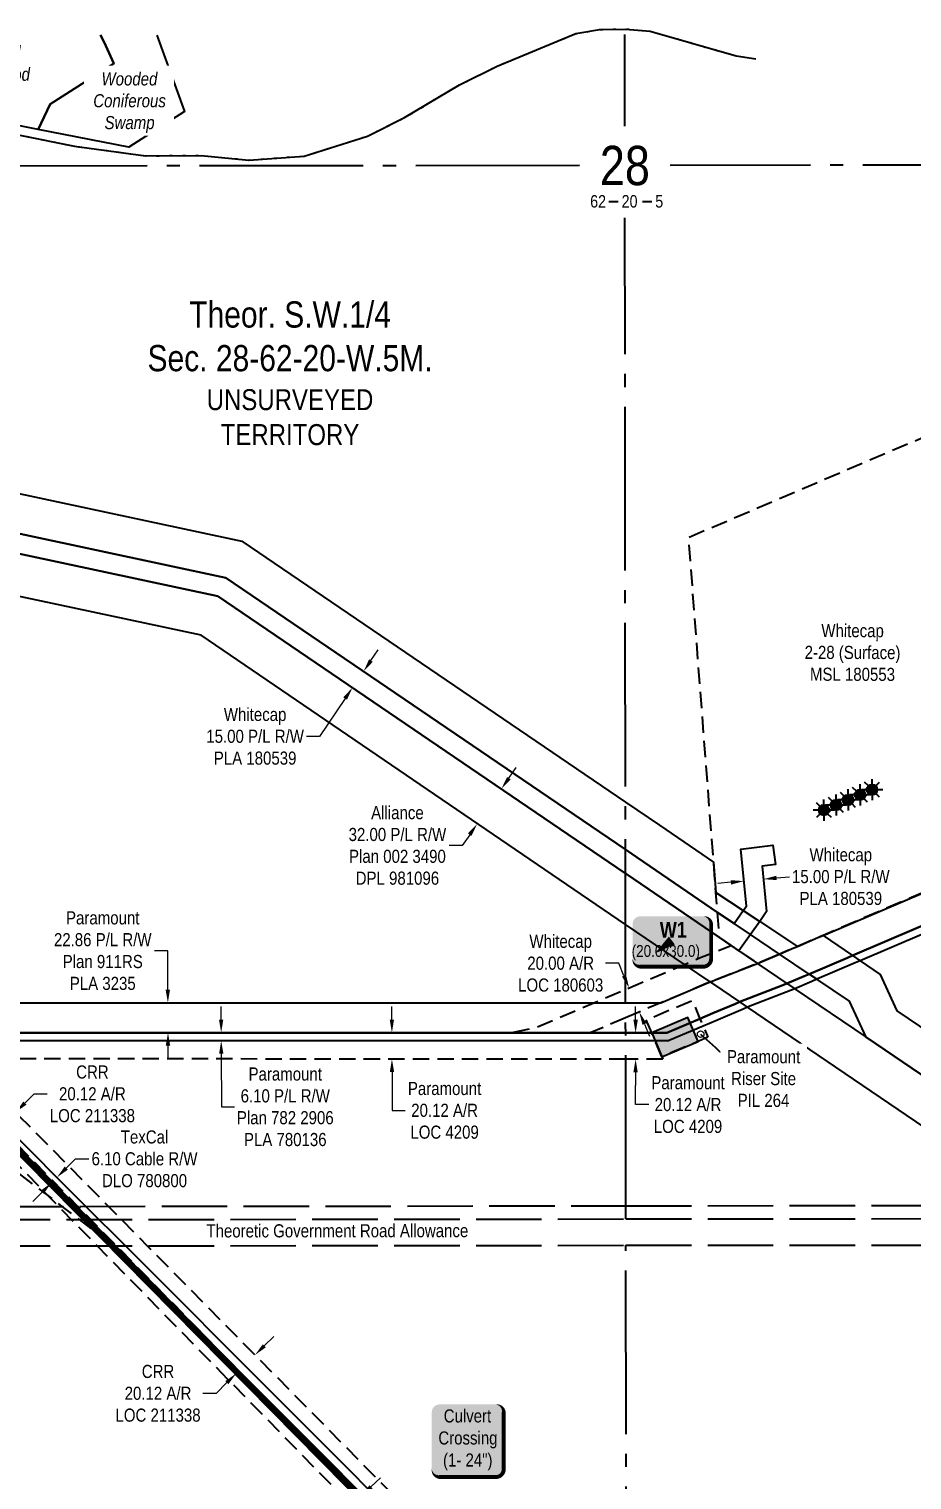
# Model space of a CAD drawing. Extents: x 500622 to 512229, y 6022177 to 6028063.
# Drawn here: x 503515 to 504189, y 6026169 to 6027277 of the extents above; entities that cross this region are included whole.
import ezdxf
from ezdxf.enums import TextEntityAlignment as Align

# ---------------------------------------------------------------- set-up
doc = ezdxf.new("R2010")
doc.units = 0
doc.header["$LTSCALE"] = 5
doc.header["$PDMODE"] = 3
doc.header["$PDSIZE"] = 30
for name, pattern in [('foc-ACCESSROAD', [3.75, 2.5, -1.25]), ('foc-FLOWLINE', [3.75, 2.5, -1.25]), ('foc-QUARTERLINE', [33, 25, -3, 2, -3]), ('foc-UNSURVEYED', [12.5, 10, -2.5]), ('foc-WHEELTRACKS', [2, 0.4, -1.6])]:
    doc.linetypes.add(name, pattern=pattern)
doc.layers.get('Defpoints').update_dxf_attribs({"color": 9})
for name, color, linetype in [('10', 1, 'Continuous'), ('9', 3, 'Continuous'), ('C-AR', 13, 'foc-ACCESSROAD'), ('C-RW', 13, 'Continuous'), ('C-SYMBOL', 7, 'Continuous'), ('C-WS', 13, 'foc-ACCESSROAD'), ('C-WS-S', 13, 'Continuous'), ('F-AR', 190, 'foc-ACCESSROAD'), ('F-EZE', 190, 'foc-FLOWLINE'), ('F-RW', 190, 'Continuous'), ('F-WS', 190, 'foc-ACCESSROAD'), ('L-QSEC', 8, 'foc-QUARTERLINE'), ('L-ROAD-T', 7, 'Continuous'), ('L-SECLBL', 7, 'Continuous'), ('L-UNS-T', 3, 'Continuous'), ('L-USEC', 7, 'foc-UNSURVEYED'), ('P-TEMP-BLOCKS', 250, 'Continuous'), ('P-WORKAREA', 113, 'Continuous'), ('P-WORKAREA-H', 111, 'Continuous'), ('T-WATER-P3', 160, 'foc-WHEELTRACKS'), ('WETLAND', 143, 'Continuous'), ('WETLAND-T', 146, 'Continuous')]:
    doc.layers.add(name, color=color, linetype=linetype)
for name, color, linetype, lineweight in [('C-AR-T', 13, 'Continuous', 9), ('C-RW-T', 13, 'Continuous', 9), ('C-WS-T', 13, 'Continuous', 9), ('F-AR-T', 190, 'Continuous', 9), ('F-EZE-T', 190, 'Continuous', 9), ('F-RW-T', 190, 'Continuous', 9), ('F-WS-T', 190, 'Continuous', 9)]:
    doc.layers.add(name, color=color, linetype=linetype, lineweight=lineweight)
doc.layers.add('P-PROPOSED-WL2', color=7, linetype='Continuous', true_color=0x05c1ff)
doc.styles.add('175L', font='ARIALN.TTF', dxfattribs={"height": 20})
doc.styles.add('80', font='ARIALN.TTF', dxfattribs={"height": 10})
doc.styles.add('80CG', font='ARIALN.TTF', dxfattribs={"height": 10})
doc.styles.add('80L', font='ARIALN.TTF', dxfattribs={"height": 10})
doc.styles.add('BOLD', font='ARIALNB.TTF')
doc.styles.add('foc-LtypeFont', font='ARIALN.TTF', dxfattribs={"height": 7.35})
doc.styles.add('SIMPLEX', font='ARIALN.TTF')
doc.linetypes.add('foc-TOPO-flowdirection-NOLINE', pattern='A,0,[">",foc-LtypeFont,S=0.3,R=0,X=0,Y=-0.945],-20,[">",foc-LtypeFont,S=0.3,R=0,X=0,Y=-0.945],0', length=20)
doc.dimstyles.new('Compass 5 000', dxfattribs={"dimscale": 5, "dimtxt": 9, "dimasz": 2, "dimexe": 0.2, "dimexo": 0.0625, "dimgap": 0.5, "dimtad": 0, "dimtih": 1, "dimtoh": 1, "dimzin": 0, "dimdsep": 46, "dimtxsty": '80CG', "dimcen": 0.1, "dimse1": 1, "dimse2": 1, "dimclrd": 256, "dimclrt": 256, "dimaunit": 1, "dimadec": 4, "dimazin": 0, "dimtfac": 0.06, "dimtofl": 0, "dimtmove": 0, "dimatfit": 1, "dimfxl": 0.2, "dimtolj": 1, "dimtzin": 0, "dimlwd": -1, "dimarcsym": 0})

# ---------------------------------------------------------------- blocks, each defined once
blk = doc.blocks.new('L-SECLBL')
at = {"layer": '9', "color": 7}
for p, q in [((-5.1, -27.8), (-12.3, -27.8)), ((20.7, -27.8), (13.5, -27.8))]:
    blk.add_line(p, q, dxfattribs=at)
at = {"layer": '10', "color": 2, "style": 'SIMPLEX'}
blk.add_attdef('SEC', text='', height=30, dxfattribs=at).set_placement((0, 0), align=Align.MIDDLE)
at = {"layer": '10', "color": 5, "style": '80L'}
blk.add_attdef('TWP', text='', height=9.5, dxfattribs=at).set_placement((-14.4, -27.4), align=Align.MIDDLE_RIGHT)
blk.add_attdef('RGE', text='', height=9.5, dxfattribs=at).set_placement((3.6, -27.4), align=Align.MIDDLE_CENTER)
blk.add_attdef('MER', text='', height=9.5, dxfattribs=at).set_placement((23.2, -27.4), align=Align.MIDDLE_LEFT)
blk = doc.blocks.new('*D893')
at = {"layer": 'C-AR-T', "transparency": 16777216}
for p, q in [((503965.1, 6026563.8), (503955.1, 6026563.8)), ((503969.1, 6026554.2), (503965.1, 6026563.8)), ((503984.8, 6026517.4), (503988.7, 6026508.2))]:
    blk.add_line(p, q, dxfattribs=at)
for points in [[(503970.7, 6026554.9), (503967.6, 6026553.6), (503973, 6026545)], [(503986.3, 6026518.1), (503983.2, 6026516.8), (503980.8, 6026526.6)]]:
    blk.add_solid(points, dxfattribs=at)
at = {"layer": 'Defpoints', "color": 0, "transparency": 16777216}
for p in [(503993.5, 6026553.7), (503973, 6026545), (504001.4, 6026535.3)]:
    blk.add_point(p, dxfattribs=at)
at = {"layer": 'C-AR-T', "transparency": 16777216, "insert": (503920.8, 6026563.8), "char_height": 10, "attachment_point": 5, "style": '80CG'}
blk.add_mtext('\\A1;Whitecap\\P20.00 A/R\\PLOC 180603', dxfattribs=at)
blk = doc.blocks.new('*D896')
at = {"layer": 'Defpoints', "color": 0, "transparency": 16777216}
for p in [(503487.4, 6026467.7), (503473.1, 6026453.5), (503504.8, 6026450.1)]:
    blk.add_point(p, dxfattribs=at)
at = {"layer": 'F-AR-T', "transparency": 16777216}
for p, q in [((503511.9, 6026457.1), (503519, 6026464.1)), ((503519, 6026464.1), (503529, 6026464.1)), ((503483.4, 6026428.9), (503476.2, 6026421.9))]:
    blk.add_line(p, q, dxfattribs=at)
for points in [[(503510.8, 6026458.3), (503513.1, 6026455.9), (503504.8, 6026450.1)], [(503482.2, 6026430.1), (503484.5, 6026427.7), (503490.5, 6026435.9)]]:
    blk.add_solid(points, dxfattribs=at)
at = {"layer": 'F-AR-T', "transparency": 16777216, "insert": (503563.4, 6026464.1), "char_height": 10, "attachment_point": 5, "style": '80CG'}
blk.add_mtext('\\A1;CRR\\P20.12 A/R\\PLOC 211338', dxfattribs=at)
blk = doc.blocks.new('*D900')
at = {"layer": 'Defpoints', "color": 0, "transparency": 16777216}
for p in [(503870.9, 6026511), (503792, 6026490.7), (503871, 6026490.9)]:
    blk.add_point(p, dxfattribs=at)
at = {"layer": 'F-AR-T', "transparency": 16777216}
for p, q in [((503791.9, 6026520.8), (503791.9, 6026530.8)), ((503792.1, 6026480.7), (503792.1, 6026451.5)), ((503792.1, 6026451.5), (503802.1, 6026451.5))]:
    blk.add_line(p, q, dxfattribs=at)
for points in [[(503793.6, 6026520.8), (503790.3, 6026520.8), (503792, 6026510.8)], [(503793.7, 6026480.7), (503790.4, 6026480.7), (503792, 6026490.7)]]:
    blk.add_solid(points, dxfattribs=at)
at = {"layer": 'F-AR-T', "transparency": 16777216, "insert": (503832.2, 6026451.5), "char_height": 10, "attachment_point": 5, "style": '80CG'}
blk.add_mtext('\\A1;Paramount\\P20.12 A/R\\PLOC 4209', dxfattribs=at)
blk = doc.blocks.new('*D927')
at = {"layer": 'Defpoints', "color": 0, "transparency": 16777216}
for p in [(503520.2, 6026533.3), (503621, 6026533.6), (503520.3, 6026510.5)]:
    blk.add_point(p, dxfattribs=at)
at = {"layer": 'F-RW-T', "transparency": 16777216}
for p, q in [((503620.9, 6026573.4), (503610.9, 6026573.4)), ((503621, 6026543.6), (503620.9, 6026573.4)), ((503621.1, 6026500.8), (503621.1, 6026490.8))]:
    blk.add_line(p, q, dxfattribs=at)
for points in [[(503622.6, 6026543.6), (503619.3, 6026543.6), (503621, 6026533.6)], [(503622.8, 6026500.8), (503619.4, 6026500.8), (503621.1, 6026510.8)]]:
    blk.add_solid(points, dxfattribs=at)
at = {"layer": 'F-RW-T', "transparency": 16777216, "insert": (503571.3, 6026573.4), "char_height": 10, "attachment_point": 5, "style": '80CG'}
blk.add_mtext('\\A1;Paramount\\P22.86 P/L R/W\\PPlan 911RS\\PPLA 3235', dxfattribs=at)
blk = doc.blocks.new('*D928')
at = {"layer": 'Defpoints', "color": 0, "transparency": 16777216}
for p in [(503732, 6026511), (503661.7, 6026504.7), (503732.1, 6026504.9)]:
    blk.add_point(p, dxfattribs=at)
at = {"layer": 'F-RW-T', "transparency": 16777216}
for p, q in [((503661.7, 6026520.8), (503661.6, 6026530.8)), ((503661.8, 6026494.7), (503661.9, 6026454.2)), ((503661.9, 6026454.2), (503671.9, 6026454.2))]:
    blk.add_line(p, q, dxfattribs=at)
for points in [[(503663.3, 6026520.8), (503660, 6026520.8), (503661.7, 6026510.8)], [(503663.4, 6026494.7), (503660.1, 6026494.7), (503661.7, 6026504.7)]]:
    blk.add_solid(points, dxfattribs=at)
at = {"layer": 'F-RW-T', "transparency": 16777216, "insert": (503710.6, 6026454.2), "char_height": 10, "attachment_point": 5, "style": '80CG'}
blk.add_mtext('\\A1;Paramount\\P6.10 P/L R/W\\PPlan 782 2906\\PPLA 780136', dxfattribs=at)
blk = doc.blocks.new('*D929')
at = {"layer": 'Defpoints', "color": 0, "transparency": 16777216}
for p in [(503839.5, 6026721.8), (503821, 6026695.1), (503857.1, 6026670.2)]:
    blk.add_point(p, dxfattribs=at)
at = {"layer": 'F-RW-T', "transparency": 16777216}
for p, q in [((503881.2, 6026705), (503886.9, 6026713.2)), ((503851.4, 6026661.9), (503845.7, 6026653.7)), ((503845.7, 6026653.7), (503835.7, 6026653.7))]:
    blk.add_line(p, q, dxfattribs=at)
for points in [[(503879.9, 6026706), (503882.6, 6026704.1), (503875.5, 6026696.8)], [(503850, 6026662.9), (503852.7, 6026661), (503857.1, 6026670.2)]]:
    blk.add_solid(points, dxfattribs=at)
at = {"layer": 'F-RW-T', "transparency": 16777216, "insert": (503796.2, 6026653.7), "char_height": 10, "attachment_point": 5, "style": '80CG'}
blk.add_mtext('\\A1;Alliance\\P32.00 P/L R/W\\PPlan 002 3490\\PDPL 981096', dxfattribs=at)
blk = doc.blocks.new('*D974')
at = {"layer": 'Defpoints', "color": 0, "transparency": 16777216}
for p in [(503774.5, 6026151.4), (503761.4, 6026149.7), (503767, 6026144)]:
    blk.add_point(p, dxfattribs=at)
at = {"layer": 'F-EZE-T', "transparency": 16777216}
for p, q in [((503776, 6026164.1), (503783.2, 6026171.1)), ((503754.2, 6026142.8), (503747.1, 6026135.8)), ((503747.1, 6026135.8), (503737.1, 6026135.8))]:
    blk.add_line(p, q, dxfattribs=at)
for points in [[(503774.8, 6026165.3), (503777.2, 6026162.9), (503768.9, 6026157.1)], [(503753.1, 6026143.9), (503755.4, 6026141.6), (503761.4, 6026149.7)]]:
    blk.add_solid(points, dxfattribs=at)
at = {"layer": 'F-EZE-T', "transparency": 16777216, "insert": (503677.9, 6026135.8), "char_height": 10, "attachment_point": 5, "style": '80CG'}
blk.add_mtext('\\A1;ATCO\\P10.50 Power Line R/W\\PEZE 170159', dxfattribs=at)
blk = doc.blocks.new('*D1061')
at = {"layer": 'Defpoints', "color": 0, "transparency": 16777216}
for p in [(503673.2, 6026250.7), (503712.6, 6026239.3), (503698.3, 6026225.2)]:
    blk.add_point(p, dxfattribs=at)
at = {"layer": 'F-AR-T', "transparency": 16777216}
for p, q in [((503694.6, 6026271.8), (503701.8, 6026278.9)), ((503666.1, 6026243.7), (503657.8, 6026235.5)), ((503657.8, 6026235.5), (503647.8, 6026235.5))]:
    blk.add_line(p, q, dxfattribs=at)
for points in [[(503693.5, 6026273), (503695.8, 6026270.7), (503687.5, 6026264.8)], [(503664.9, 6026244.9), (503667.2, 6026242.5), (503673.2, 6026250.7)]]:
    blk.add_solid(points, dxfattribs=at)
at = {"layer": 'F-AR-T', "transparency": 16777216, "insert": (503613.5, 6026235.5), "char_height": 10, "attachment_point": 5, "style": '80CG'}
blk.add_mtext('\\A1;CRR\\P20.12 A/R\\PLOC 211338', dxfattribs=at)
blk = doc.blocks.new('*D1095')
at = {"layer": 'C-RW-T', "transparency": 16777216}
for p, q in [((503776, 6026794.8), (503781.6, 6026803.1)), ((503756.3, 6026765.9), (503736.7, 6026737)), ((503736.7, 6026737), (503726.7, 6026737))]:
    blk.add_line(p, q, dxfattribs=at)
for points in [[(503774.6, 6026795.8), (503777.4, 6026793.9), (503770.4, 6026786.6)], [(503754.9, 6026766.8), (503757.7, 6026765), (503761.9, 6026774.2)]]:
    blk.add_solid(points, dxfattribs=at)
at = {"layer": 'Defpoints', "color": 0, "transparency": 16777216}
for p in [(503759.4, 6026794.1), (503750.9, 6026781.7), (503761.9, 6026774.2)]:
    blk.add_point(p, dxfattribs=at)
at = {"layer": 'C-RW-T', "transparency": 16777216, "insert": (503687.6, 6026737), "char_height": 10, "attachment_point": 5, "style": '80CG'}
blk.add_mtext('\\A1;Whitecap\\P15.00 P/L R/W\\PPLA 180539', dxfattribs=at)
blk = doc.blocks.new('*D1096')
at = {"layer": 'Defpoints', "color": 0, "transparency": 16777216}
for p in [(503527.3, 6026409.6), (503523, 6026405.3), (503536.4, 6026400.4)]:
    blk.add_point(p, dxfattribs=at)
at = {"layer": 'F-RW-T', "transparency": 16777216}
for p, q in [((503543.5, 6026407.5), (503550.6, 6026414.5)), ((503550.6, 6026414.5), (503560.6, 6026414.5)), ((503525, 6026389), (503517.9, 6026382))]:
    blk.add_line(p, q, dxfattribs=at)
for points in [[(503542.3, 6026408.7), (503544.7, 6026406.3), (503536.4, 6026400.4)], [(503523.8, 6026390.2), (503526.2, 6026387.9), (503532.1, 6026396.1)]]:
    blk.add_solid(points, dxfattribs=at)
at = {"layer": 'F-RW-T', "transparency": 16777216, "insert": (503603.2, 6026414.5), "char_height": 10, "attachment_point": 5, "style": '80CG'}
blk.add_mtext('\\A1;TexCal\\P6.10 Cable R/W\\PDLO 780800', dxfattribs=at)
blk = doc.blocks.new('GAS')
h = blk.add_hatch(color=255)
h.dxf.hatch_style = 1
edge = h.paths.add_edge_path()
edge.add_arc((0, 0), 0.9, 0, 360)
for p, q in [((-0.81, 0), (-1.62, 0)), ((-0.57, 0.57), (-1.14, 1.14)), ((0, 0.81), (0, 1.62)), ((0.57, 0.57), (1.14, 1.14)), ((1.62, 0), (0.81, 0)), ((-0.57, -0.57), (-1.14, -1.14)), ((0, -0.81), (0, -1.62)), ((1.14, -1.14), (0.57, -0.57))]:
    blk.add_line(p, q)
blk.add_circle((0, 0), 0.8)
blk = doc.blocks.new('*U1148')
h = blk.add_hatch(color=254)
edge = h.paths.add_edge_path()
edge.add_line((-21.5, -28.5), (21.5, -28.5))
edge.add_arc((21.5, -22.5), 6, 270, 360)
edge.add_line((27.5, -22.5), (27.5, 21))
edge.add_arc((21.5, 21), 6, 0, 90)
edge.add_line((21.5, 27), (-21.5, 27))
edge.add_arc((-21.5, 21), 6, 90, 180)
edge.add_line((-27.5, 21), (-27.5, -22.5))
edge.add_arc((-21.5, -22.5), 6, 180, 270)
at = {"color": 160, "flags": 128}
blk.add_lwpolyline([(-21.5, -28.5, 3, 3, 0), (21.5, -28.5, 3, 3, 0.414214), (27.5, -22.5, 3, 3, 0), (27.5, 21, 3, 0, 0.414214), (21.5, 27, 0, 0, 0), (-21.5, 27, 0, 0, 0.414214), (-27.5, 21, 0, 0, 0), (-27.5, -22.5, 0, 3, 0.414214)], format="xyseb", close=True, dxfattribs=at)
at = {"color": 160, "style": '80'}
blk.add_attdef('ENTER_TEXT_001', (-26.8, -4.9), '', height=10, dxfattribs=at)
blk = doc.blocks.new('*U1247')
h = blk.add_hatch(color=111)
edge = h.paths.add_edge_path()
edge.add_line((-24, -20), (24, -20))
edge.add_arc((24, -14), 6, 270, 360)
edge.add_line((30, -14), (30, 12.5))
edge.add_arc((24, 12.5), 6, 0, 90)
edge.add_line((24, 18.5), (-24, 18.5))
edge.add_arc((-24, 12.5), 6, 90, 180)
edge.add_line((-30, 12.5), (-30, -14))
edge.add_arc((-24, -14), 6, 180, 270)
at = {"color": 250, "flags": 128}
blk.add_lwpolyline([(-24, -20, 3, 3, 0), (24, -20, 3, 3, 0.414214), (30, -14, 3, 3, 0), (30, 12.5, 3, 0, 0.414214), (24, 18.5, 0, 0, 0), (-24, 18.5, 0, 0, 0.414214), (-30, 12.5, 0, 0, 0), (-30, -14, 0, 3, 0.414214)], format="xyseb", close=True, dxfattribs=at)
at = {"flags": 128}
blk.add_lwpolyline([(-12.9, -9.9, 0, 7.5, 0), (0, 0, 0, 0, 0)], format="xyseb", dxfattribs=at)
at = {"color": 250}
for tag, p, height, style in [('TEMP_AREA_W1_001', (-9.2, 2.2), 12, 'BOLD'), ('ENTER_TEXT_001', (-30.7, -12.5), 9, '80')]:
    blk.add_attdef(tag, p, '', height=height, dxfattribs=dict(at, style=style))
blk = doc.blocks.new('*D1279')
at = {"layer": 'Defpoints', "color": 0, "transparency": 16777216}
for p in [(503981.1, 6026510.7), (503978, 6026490.6), (503981.1, 6026490.6)]:
    blk.add_point(p, dxfattribs=at)
at = {"layer": 'F-AR-T', "transparency": 16777216}
for p, q in [((503978, 6026520.7), (503978, 6026530.7)), ((503978, 6026480.6), (503978, 6026470.6)), ((503978, 6026455.9), (503978, 6026470.6)), ((503988, 6026455.9), (503978, 6026455.9))]:
    blk.add_line(p, q, dxfattribs=at)
for points in [[(503976.3, 6026520.7), (503979.7, 6026520.7), (503978, 6026510.7)], [(503976.3, 6026480.6), (503979.6, 6026480.6), (503978, 6026490.6)]]:
    blk.add_solid(points, dxfattribs=at)
at = {"layer": 'F-AR-T', "transparency": 16777216, "insert": (504018, 6026455.9), "char_height": 10, "attachment_point": 5, "style": '80CG'}
blk.add_mtext('\\A1;Paramount\\P20.12 A/R\\PLOC 4209', dxfattribs=at)
blk = doc.blocks.new('*D1284')
at = {"layer": 'C-RW-T', "transparency": 16777216}
for p, q in [((504085.6, 6026629), (504095.5, 6026629.9)), ((504050.7, 6026625.6), (504040.8, 6026624.6))]:
    blk.add_line(p, q, dxfattribs=at)
for points in [[(504050.6, 6026627.2), (504050.9, 6026623.9), (504060.7, 6026626.5)], [(504085.4, 6026630.6), (504085.7, 6026627.3), (504075.6, 6026628)]]:
    blk.add_solid(points, dxfattribs=at)
at = {"layer": 'Defpoints', "color": 0, "transparency": 16777216}
for p in [(504075.6, 6026628), (504061, 6026623.2), (504075.9, 6026624.6)]:
    blk.add_point(p, dxfattribs=at)
at = {"layer": 'C-RW-T', "transparency": 16777216, "insert": (504134.6, 6026629.9), "char_height": 10, "attachment_point": 5, "style": '80CG'}
blk.add_mtext('\\A1;Whitecap\\P15.00 P/L R/W\\PPLA 180539', dxfattribs=at)

msp = doc.modelspace()

# ---------------------------------------------------------------- hatches: boundary and pattern name
at = {"layer": 'P-WORKAREA-H'}
h = msp.add_hatch(color=256, dxfattribs=at)
h.dxf.hatch_style = 1
h.paths.add_polyline_path([(504025.623, 6026504.122), (504017.856, 6026522.422), (503990.256, 6026510.708), (503998.022, 6026492.408)])

# ---------------------------------------------------------------- linework, layer by layer
at = {"layer": 'C-AR', "flags": 128}
msp.add_lwpolyline([(503970.398, 6026522.182), (503943.37, 6026510.716), (503941.276, 6026510.716), (503881.933, 6026510.725), (503901.645, 6026514.73), (503946.023, 6026533.56), (503970.378, 6026543.894), (504015.253, 6026562.934), (504028.057, 6026568.367), (504050.96, 6026577.325), (504056.891, 6026573.276), (504071.061, 6026563.709), (504067.798, 6026562.434), (504035.603, 6026549.851), (504034.93, 6026549.566), (504031.84, 6026548.254), (503997.203, 6026533.552), (503970.398, 6026522.182)], close=True, dxfattribs=at)
at = {"layer": 'C-RW'}
msp.add_lwpolyline([(503222.481, 6026952.551), (503665.326, 6026858.059), (503970.281, 6026650.542), (503979.252, 6026644.436), (504040.525, 6026602.612), (504053.19, 6026594.07), (504060.179, 6026604.037), (504062.548, 6026607.414), (504058.311, 6026650.829), (504082.8, 6026653.988), (504084.718, 6026639.119), (504074.644, 6026637.82), (504078.01, 6026603.328), (504072.693, 6026595.762), (504065.626, 6026585.706), (504056.891, 6026573.276), (504050.959, 6026577.326), (504041.991, 6026583.449), (503970.802, 6026632.039), (503970.297, 6026632.383), (503659.259, 6026844.039), (503179.075, 6026946.452)], dxfattribs=at)
at = {"layer": 'C-WS', "flags": 128}
msp.add_lwpolyline([(504084.217, 6026569.327), (504071.061, 6026563.709), (504056.891, 6026573.276), (504050.96, 6026577.325), (504041.991, 6026583.449), (504040.525, 6026602.609), (504039.342, 6026617.815), (504037.521, 6026640.995), (504018.435, 6026888.95), (504216.149, 6026973.328), (504242.361, 6026636.872), (504240.89, 6026636.244), (504121.166, 6026585.107), (504117.103, 6026583.373), (504101.502, 6026576.71), (504097.441, 6026574.975), (504087.739, 6026570.83), (504084.217, 6026569.327)], close=True, dxfattribs=at)
at = {"layer": 'F-AR'}
msp.add_lwpolyline([(503998.022, 6026492.408), (503998.796, 6026490.584), (503970.427, 6026490.598), (503464.591, 6026490.829), (503458.186, 6026497.322), (503450.889, 6026504.72), (503444.88, 6026510.812), (503451.528, 6026510.811), (503493.981, 6026510.801), (503873.454, 6026510.727), (503881.933, 6026510.725), (503941.276, 6026510.716), (503943.37, 6026510.716), (503970.409, 6026510.712), (503990.255, 6026510.708), (503992.841, 6026504.616), (503998.022, 6026492.408)], close=True, dxfattribs=at)
at = {"layer": 'F-AR', "flags": 128}
msp.add_lwpolyline([(503940.318, 6025981.474), (503939.699, 6025980.514), (503937.371, 6025982.873), (503633.794, 6026290.646), (503577.114, 6026348.109), (503568.462, 6026356.888), (503547.396, 6026378.239), (503429.91, 6026497.312), (503431.101, 6026497.312), (503432.96, 6026497.313), (503439.711, 6026497.315), (503441.949, 6026497.316), (503458.186, 6026497.322), (503464.591, 6026490.829), (503575.609, 6026378.267), (503605.328, 6026348.137), (503950.131, 6025998.569), (503957.678, 6025995.55), (503967.794, 6025991.503), (503957.205, 6025991.311), (503946.23, 6025991.112), (503945.707, 6025990.343), (503942.415, 6025984.913), (503940.318, 6025981.474)], close=True, dxfattribs=at)
at = {"layer": 'F-EZE', "flags": 128}
for points in [[(503178.508, 6026726.636), (503253.993, 6026652.668), (503256.321, 6026654.793), (503260.368, 6026650.361), (503258.163, 6026648.348), (503262.592, 6026642.72), (503308.388, 6026587.238), (503311.073, 6026584.476), (503334.711, 6026560.158), (503366.2, 6026527.765), (503366.874, 6026527.072), (503391.835, 6026514.367), (503417.101, 6026501.508), (503426.869, 6026497.307), (503432.572, 6026494.686), (503433.002, 6026495.408), (503434.256, 6026497.313), (503436.426, 6026500.608), (503439.135, 6026504.722), (503443.145, 6026510.812), (503443.866, 6026511.872), (503446.838, 6026516.422), (503451.851, 6026513.121), (503450.33, 6026510.811), (503448.148, 6026507.497), (503446.321, 6026504.721), (503441.445, 6026497.316), (503440.756, 6026496.269), (503438.224, 6026492.424), (503441.986, 6026490.806), (503552.242, 6026378.243), (503581.756, 6026348.113), (503677.055, 6026250.828), (503934.077, 6025988.455), (503941.244, 6025986.096), (503942.803, 6025985.581), (503956.065, 6025981.088), (503957.056, 6025980.891), (503966.272, 6025977.857), (503970.898, 6025976.335), (503976.888, 6025974.363), (504231.225, 6025981.286), (504239.354, 6025981.508), (504243.548, 6025981.622), (504244.005, 6025981.635), (504260.85, 6025963.706), (504415.54, 6025799.074), (504514.391, 6025693.879), (504555.616, 6025654.046), (504668.439, 6025545.035), (504773.343, 6025443.68), (504803.533, 6025414.511), (505056.584, 6025170.01), (505064.131, 6025162.718), (505121.189, 6025107.593), (505120.386, 6025106.761), (505118.3, 6025104.603), (505116.215, 6025102.445), (505113.891, 6025100.04), (505107.044, 6025106.655), (505104.788, 6025104.284), (505136.413, 6025074.188), (505148.624, 6025062.568), (505150.81, 6025064.721), (505153.178, 6025062.317), (505155.023, 6025060.445), (505152.974, 6025058.428), (505217.677, 6024996.857), (505232.384, 6024988.111), (505239.788, 6024987.264), (505249.744, 6024986.126), (505259.698, 6024984.988), (505272.644, 6024983.508), (505372.925, 6024972.044), (505595.76, 6024947.59), (505729.555, 6024932.908), (506054.394, 6024898.619), (506077.115, 6024896.221), (506087.015, 6024894.915), (506087.509, 6024899.638), (506099.497, 6024898.352), (506102.429, 6024898.037), (506101.952, 6024893.594), (506107.432, 6024893.012), (506105.846, 6024878.09), (506100.351, 6024878.674), (506099.318, 6024868.758), (506098.481, 6024860.874), (506097.837, 6024854.811), (506097.206, 6024848.744), (506096.43, 6024842.034), (506170.129, 6024834.14), (506170.033, 6024841.051), (506169.949, 6024847.191), (506169.864, 6024853.332), (506169.754, 6024861.318), (506169.541, 6024876.751), (506175.542, 6024876.833), (506175.765, 6024860.684), (506175.875, 6024852.698), (506175.96, 6024846.557), (506176.045, 6024840.417), (506176.141, 6024833.495), (506397.751, 6024809.756), (506427.914, 6024806.524), (506626.097, 6024785.286), (506656.44, 6024782.035), (507018.375, 6024743.27), (507068.556, 6024737.896), (507087.885, 6024735.826), (507110.954, 6024733.355), (507138.525, 6024730.401), (507149.975, 6024729.176), (507167.813, 6024727.267), (507213.486, 6024722.379), (507219.814, 6024721.702), (507223.602, 6024721.296), (507384.284, 6024704.1), (507399.193, 6024702.505), (507400.016, 6024702.416), (507400.982, 6024704.098), (507404.857, 6024710.748), (507406.439, 6024713.471), (507415.935, 6024729.815), (507417.804, 6024733.032), (507422.547, 6024741.196), (507424.002, 6024743.694), (507429.129, 6024752.524), (507433.934, 6024760.795), (507445.287, 6024780.276), (507446.171, 6024751.986), (507441.367, 6024743.711), (507434.776, 6024732.373), (507432.288, 6024728.09), (507423.448, 6024712.875), (507421.209, 6024709.025), (507418.931, 6024705.102), (507417.35, 6024702.38), (507416.355, 6024700.668), (507419.218, 6024700.361), (507424.208, 6024699.827), (507436.271, 6024698.537), (507439.104, 6024698.234), (507467.004, 6024695.293), (507514.016, 6024690.196), (507526.476, 6024688.901), (507529.721, 6024688.587), (507541.413, 6024687.456), (507556.49, 6024685.971), (508021.797, 6024636.852), (508051.961, 6024633.674), (508194.174, 6024618.69), (508193.849, 6024615.653), (508193.697, 6024614.226), (508206.063, 6024612.922), (508245.85, 6024608.719), (508255.797, 6024607.669), (508257.838, 6024607.453), (508260.552, 6024606.814), (508273.168, 6024603.848), (508283.396, 6024601.443), (508292.995, 6024599.186), (508296.041, 6024598.47), (508296.372, 6024598.393), (508299.086, 6024597.566), (508316.177, 6024592.357), (508323.494, 6024590.127), (508323.496, 6024588.826), (508323.506, 6024583.849), (508317.224, 6024585.763), (508316.189, 6024586.078), (508299.098, 6024591.287), (508296.053, 6024592.215), (508294.808, 6024592.595), (508293.007, 6024593.018), (508283.392, 6024595.279), (508260.608, 6024600.622), (508256.828, 6024601.524), (508255.165, 6024601.7), (508205.431, 6024606.951), (508193.058, 6024608.257), (508192.579, 6024603.773), (508051.987, 6024618.583), (508021.823, 6024621.76), (507594.246, 6024666.795), (507525.331, 6024674.057), (507509.745, 6024675.7), (507475.483, 6024679.311), (507467.914, 6024680.109), (507462.678, 6024680.661), (507452.148, 6024681.771), (507437.346, 6024683.33), (507425.122, 6024684.638), (507420.136, 6024685.172), (507408.1, 6024686.46), (507407.654, 6024685.442), (507404.066, 6024679.518), (507398.326, 6024682.853), (507391.092, 6024687.056), (507391.761, 6024688.208), (507382.524, 6024689.197), (507247.954, 6024703.598), (507237.88, 6024704.676), (507219.838, 6024706.608), (507192.094, 6024709.631), (507172.23, 6024711.703), (507136.927, 6024715.481), (507121.768, 6024717.105), (507098.622, 6024719.583), (507079.294, 6024721.653), (506878.898, 6024743.12), (506655.499, 6024767.048), (506625.157, 6024770.298), (506427.936, 6024791.431), (506397.772, 6024794.662), (506176.35, 6024818.381), (506176.385, 6024815.778), (506170.384, 6024815.695), (506170.337, 6024819.026), (506094.828, 6024827.114), (506094.512, 6024824.166), (506079.592, 6024825.767), (506079.908, 6024828.713), (506074.464, 6024829.296), (506075.706, 6024840.89), (506076.062, 6024844.216), (506081.509, 6024843.633), (506082.293, 6024850.319), (506082.921, 6024856.387), (506083.565, 6024862.45), (506084.398, 6024870.329), (506085.45, 6024880.263), (506075.513, 6024881.313), (506052.805, 6024883.709), (505727.938, 6024917.989), (505595.779, 6024932.492), (505371.276, 6024957.127), (505290.392, 6024966.368), (505277.446, 6024967.846), (505267.492, 6024968.984), (505257.538, 6024970.121), (505241.113, 6024971.998), (505227.506, 6024973.552), (505208.555, 6024984.822), (505147.343, 6025043.072), (505145.543, 6025044.785), (505085.276, 6024985.404), (505084.436, 6024984.182), (505075.131, 6024970.66), (505067.289, 6024959.265), (505060.214, 6024948.982), (505049.216, 6024932.999), (505040.562, 6024938.953), (505060.194, 6024967.483), (505061.025, 6024968.69), (505063.243, 6024971.914), (505075.362, 6024989.487), (505059.88, 6025002.545), (505056.217, 6025005.574), (505060.043, 6025010.199), (505064.298, 6025006.68), (505079.305, 6024994.267), (505137.93, 6025052.031), (505125.44, 6025063.916), (505083.572, 6025103.758), (505076.629, 6025110.366), (505086.974, 6025121.236), (505093.917, 6025114.628), (505096.253, 6025117.082), (505053.573, 6025158.319), (505053.107, 6025157.841), (505051.448, 6025156.147), (505047.165, 6025160.346), (505048.788, 6025162.012), (505049.256, 6025162.49), (504803.549, 6025399.891), (504773.359, 6025429.06), (504733.686, 6025467.39), (504719.211, 6025481.376), (504653.338, 6025545.019), (504509.069, 6025684.415), (504506.884, 6025682.259), (504502.668, 6025686.531), (504504.854, 6025688.689), (504253.121, 6025956.594), (504219.838, 6025970.469), (503978.395, 6025963.896), (503977.9, 6025960.518), (503971.961, 6025961.388), (503972.456, 6025964.763), (503970.909, 6025965.272), (503964.105, 6025967.512), (503956.801, 6025969.916), (503953.88, 6025970.878), (503952.721, 6025971.26), (503937.121, 6025976.395), (503928.363, 6025979.278), (503567.067, 6026348.099), (503537.552, 6026378.229), (503528.995, 6026386.972), (503444.227, 6026473.507), (503429.842, 6026479.694), (503427.962, 6026476.838), (503422.948, 6026480.139), (503424.241, 6026482.102), (503410.727, 6026487.914), (503392.38, 6026497.25), (503360.56, 6026513.447), (503358.544, 6026510.713), (503353.713, 6026514.275), (503355.728, 6026517.009), (503345.956, 6026527.047), (503337.595, 6026535.663), (503311.092, 6026562.928), (503306.106, 6026568.057), (503305.595, 6026568.583), (503299.283, 6026575.076), (503296.955, 6026572.997), (503292.957, 6026577.473), (503294.939, 6026579.244), (503295.284, 6026579.553), (503245.036, 6026640.427), (503178.525, 6026705.607), (503148.344, 6026735.183), (503101.87, 6026780.723), (503016.154, 6026864.722), (502975.174, 6026904.882), (502958.887, 6026920.844), (502951.715, 6026929.499), (502945.148, 6026937.229), (502943.151, 6026939.836), (502939.184, 6026944.624), (502935.572, 6026948.985), (502939.31, 6026952.543), (502941.891, 6026955), (502946.472, 6026959.354), (502950.288, 6026954.743), (502956.234, 6026947.565), (502962.72, 6026939.739), (502969.959, 6026931.001), (502986.192, 6026915.093), (503026.586, 6026875.509), (503112.312, 6026791.504), (503148.327, 6026756.213), (503178.508, 6026726.636)], [(503547.396, 6026378.239), (503568.462, 6026356.888), (503565.26, 6026359.329), (503540.457, 6026378.232), (503503.316, 6026406.553), (503446.257, 6026450.053), (503384.387, 6026497.231), (503394.842, 6026497.251), (503429.923, 6026497.312), (503547.396, 6026378.239)]]:
    msp.add_lwpolyline(points, close=True, dxfattribs=at)
at = {"layer": 'F-RW'}
for points in [[(503230.915, 6026981.437), (503677.407, 6026886.119), (503970.247, 6026686.858), (503996.131, 6026669.245), (504037.521, 6026640.995), (504039.342, 6026617.815), (504060.179, 6026604.037), (504072.693, 6026595.762), (504101.502, 6026576.71), (504117.103, 6026583.373), (504121.166, 6026585.107), (504143.546, 6026569.714), (504149.387, 6026565.696), (504164.713, 6026555.153), (504177.482, 6026527.577), (504396.527, 6026379.076), (504404.47, 6026373.7), (504440.984, 6026348.961), (504444.209, 6026346.785), (504702.132, 6026349.23), (504702.807, 6026349.231), (504772.37, 6026349.891), (504872.316, 6026350.834)], [(504872.348, 6026320.833), (504802.561, 6026320.174), (504772.403, 6026319.889), (504435.135, 6026316.69), (504387.599, 6026348.908), (504343.176, 6026379.024), (504153.996, 6026507.281), (504141.227, 6026534.856), (504116.352, 6026551.587), (504110.439, 6026555.565), (504087.739, 6026570.83), (504065.626, 6026585.706), (504053.19, 6026594.07), (504040.525, 6026602.609), (503979.252, 6026644.436), (503970.281, 6026650.542), (503665.326, 6026858.059), (503222.481, 6026952.553)], [(503179.075, 6026946.452), (503659.259, 6026844.039), (503970.297, 6026632.383), (503970.802, 6026632.039), (504041.991, 6026583.449), (504050.959, 6026577.326), (504056.891, 6026573.276), (504071.061, 6026563.709), (504071.371, 6026563.403), (504093.501, 6026548.318), (504093.791, 6026548.013), (504099.427, 6026544.338), (504099.745, 6026544.058), (504153.996, 6026507.281), (504343.177, 6026379.024), (504387.599, 6026348.908), (504435.135, 6026316.69), (504772.403, 6026319.889), (504802.561, 6026320.174), (504872.348, 6026320.832)], [(504872.382, 6026288.991), (504802.595, 6026288.314), (504772.437, 6026288.02), (504425.307, 6026284.633), (504330.669, 6026348.853), (504286.294, 6026378.969), (504063.429, 6026530.222), (504057.428, 6026534.295), (504036.867, 6026548.249), (504034.93, 6026549.566), (504015.253, 6026562.934), (503971.003, 6026592.998), (503970.333, 6026593.453), (503646.373, 6026814.151), (503178.999, 6026913.73)], [(503451.507, 6026533.655), (503944.342, 6026533.56), (503946.023, 6026533.56), (503970.388, 6026533.557), (503997.203, 6026533.552), (504031.84, 6026548.254), (504034.93, 6026549.566), (504035.603, 6026549.851), (504067.798, 6026562.434), (504071.061, 6026563.709), (504084.217, 6026569.327), (504087.739, 6026570.83), (504097.441, 6026574.975), (504101.502, 6026576.71), (504117.103, 6026583.373), (504121.166, 6026585.107), (504240.89, 6026636.244), (504242.361, 6026636.872), (504476.542, 6026736.896), (504771.821, 6026862.16), (504801.966, 6026874.949), (504871.721, 6026904.54)], [(503451.528, 6026510.81), (503873.454, 6026510.727), (503881.933, 6026510.725), (503941.276, 6026510.716), (503943.37, 6026510.716), (503970.409, 6026510.712), (503990.255, 6026510.708), (504001.848, 6026510.706), (504027.105, 6026521.425), (504036.928, 6026525.593), (504054.165, 6026532.91), (504057.428, 6026534.295), (504058.015, 6026534.543), (504090.227, 6026547.056), (504093.501, 6026548.318), (504106.7, 6026553.967), (504110.439, 6026555.565), (504139.669, 6026568.057), (504143.546, 6026569.714), (504485.465, 6026715.864), (504771.848, 6026837.355), (504801.993, 6026850.143), (504871.748, 6026879.734)], [(504871.748, 6026879.734), (504801.993, 6026850.143), (504771.848, 6026837.355), (504485.465, 6026715.864), (504143.546, 6026569.714), (504139.669, 6026568.057), (504110.439, 6026555.565), (504106.7, 6026553.967), (504093.501, 6026548.318), (504090.227, 6026547.056), (504058.015, 6026534.543), (504057.428, 6026534.295), (504054.165, 6026532.91), (504036.928, 6026525.593), (504027.105, 6026521.425), (504001.848, 6026510.706), (503990.255, 6026510.708), (503970.409, 6026510.712), (503943.37, 6026510.716), (503941.276, 6026510.716), (503881.933, 6026510.725), (503873.454, 6026510.727), (503451.528, 6026510.81)], [(504871.755, 6026873.12), (504802, 6026843.529), (504771.854, 6026830.741), (504487.845, 6026710.257), (504149.387, 6026565.696), (504145.558, 6026564.06), (504116.352, 6026551.587), (504112.557, 6026549.966), (504099.427, 6026544.338), (504096.103, 6026543.057), (504064.004, 6026530.466), (504063.429, 6026530.222), (504060.104, 6026528.811), (504039.307, 6026519.985), (504029.485, 6026515.817), (504004.228, 6026505.098), (504003.088, 6026504.614), (503992.841, 6026504.616), (503970.414, 6026504.62), (503451.534, 6026504.72)], [(503928.809, 6025998.555), (503579.982, 6026348.112), (503549.916, 6026378.241), (503425.063, 6026503.363)], [(503432.319, 6026504.723), (503558.52, 6026378.25), (503588.587, 6026348.12), (503945.18, 6025990.783)]]:
    msp.add_lwpolyline(points, dxfattribs=at)
at = {"layer": 'F-WS', "flags": 128}
msp.add_lwpolyline([(504033.101, 6026507.296), (503998.022, 6026492.408), (503992.841, 6026504.616), (503990.255, 6026510.708), (503986.07, 6026520.57), (504021.15, 6026535.456), (504027.105, 6026521.425), (504029.485, 6026515.817), (504033.101, 6026507.296)], close=True, dxfattribs=at)
at = {"layer": 'L-QSEC'}
for p, q in [((503969.774, 6027202.752), (503969.71, 6027272.715)), ((503935.174, 6027172.729), (503168.121, 6027171.961)), ((504771.486, 6027173.57), (504004.42, 6027172.799)), ((503970.538, 6026368.624), (503969.838, 6027132.79)), ((503971.294, 6025544.365), (503970.558, 6026348.515))]:
    msp.add_line(p, q, dxfattribs=at)
at = {"layer": 'L-USEC'}
for p, q in [((503178.778, 6026377.897), (503970.528, 6026378.679)), ((503970.528, 6026378.679), (504772.341, 6026379.469)), ((503168.731, 6026367.832), (503970.538, 6026368.624)), ((503970.538, 6026368.624), (504772.351, 6026369.414)), ((503168.747, 6026347.723), (503970.558, 6026348.515)), ((503970.558, 6026348.515), (504772.371, 6026349.305))]:
    msp.add_line(p, q, dxfattribs=at)
at = {"layer": 'P-PROPOSED-WL2', "const_width": 4.997, "flags": 128}
msp.add_lwpolyline([(503430.579, 6026498.049), (503816.175, 6026107.167), (503829.067, 6026119.883), (503949.566, 6025997.718), (503967.61, 6025990.5), (504248.197, 6025995.588), (504602.697, 6025628.507), (505051.927, 6025195.31), (505062.424, 6025206.265), (505082.957, 6025186.56), (505072.381, 6025175.539), (505302.114, 6024953.657), (506074.363, 6024870.38)], dxfattribs=at)
at = {"layer": 'P-WORKAREA', "flags": 128}
msp.add_lwpolyline([(504025.623, 6026504.122), (504017.856, 6026522.422), (503990.256, 6026510.708), (503998.022, 6026492.408), (504025.623, 6026504.122)], close=True, dxfattribs=at)
at = {"layer": 'T-WATER-P3', "flags": 128}
msp.add_lwpolyline([(503330.138, 6027241.802), (503337.414, 6027241.628), (503352.983, 6027237.771), (503381.33, 6027225.635), (503398.073, 6027220.857), (503464.889, 6027204.559), (503549.814, 6027187.491), (503603.828, 6027180.187), (503646.415, 6027180.366), (503682.697, 6027176.911), (503725.009, 6027179.905), (503773.334, 6027195.116), (503801.627, 6027209.349), (503843.613, 6027234.316), (503872.208, 6027248.498), (503932.339, 6027273.421), (503950.499, 6027276.437), (503970.247, 6027276.924), (503989.224, 6027275.347), (504054.689, 6027256.358), (504069.674, 6027254.192)], dxfattribs=at)
at = {"layer": 'T-WATER-P3', "linetype": 'foc-TOPO-flowdirection-NOLINE', "flags": 128}
msp.add_lwpolyline([(503330.138, 6027241.802), (503337.414, 6027241.628), (503352.983, 6027237.771), (503381.33, 6027225.635), (503398.073, 6027220.857), (503464.889, 6027204.559), (503549.814, 6027187.491), (503603.828, 6027180.187), (503646.415, 6027180.366), (503682.697, 6027176.911), (503725.009, 6027179.905), (503773.334, 6027195.116), (503801.627, 6027209.349), (503843.613, 6027234.316), (503872.208, 6027248.498), (503932.339, 6027273.421), (503950.499, 6027276.437), (503970.247, 6027276.924), (503989.224, 6027275.347), (504054.689, 6027256.358), (504069.674, 6027254.192)], dxfattribs=at)
at = {"layer": 'WETLAND'}
for points in [[(503569.621, 6027272.364), (503573.537, 6027264.097), (503579.88, 6027250.707), (503531.142, 6027219.554), (503522.085, 6027200.313), (503509.397, 6027202.714), (503388.708, 6027225.554), (503378.52, 6027227.482), (503348.603, 6027242.155), (503348.446, 6027242.359), (503337.996, 6027255.911), (503327.39, 6027269.666), (503312.14, 6027272.057)], [(503612.675, 6027272.358), (503633.775, 6027213.978), (503591.271, 6027186.789), (503522.085, 6027200.313), (503531.142, 6027219.554), (503579.88, 6027250.707), (503573.537, 6027264.097), (503569.644, 6027272.315)]]:
    msp.add_lwpolyline(points, dxfattribs=at)

# ---------------------------------------------------------------- block references
ref = msp.add_blockref('*U1148', (503849.899, 6026200.102), dxfattribs=dict(xscale=0.9984126106049139, yscale=0.9984126106049139, zscale=0.9984126106049139))
ref.add_attrib('ENTER_TEXT_001', 'Culvert', (503831.548, 6026213.303), dxfattribs={"color": 160, "height": 9.9841, "style": '80'})
ref.add_attrib('ENTER_TEXT_002', 'Crossing', (503827.458, 6026196.485), dxfattribs={"color": 160, "height": 9.9841, "style": '80'})
ref.add_attrib('ENTER_TEXT_003', '(1- 24")', (503831.03, 6026179.675), dxfattribs={"color": 160, "height": 9.9841, "style": '80'})
at = {"layer": 'C-WS-S', "color": 3, "xscale": 4.997304999999953, "yscale": 4.997304999999953, "zscale": 4.997304999999953}
for p in [(504140.089, 6026688.483), (504149.306, 6026692.386), (504158.459, 6026696.288), (504121.718, 6026680.678), (504130.936, 6026684.58)]:
    msp.add_blockref('GAS', p, dxfattribs=at)
at = {"layer": 'L-SECLBL', "color": 1, "xscale": 0.9994702499999856, "yscale": 0.9994702499999856, "zscale": 0.9994702499999856}
msp.add_blockref('L-SECLBL', (503969.802, 6027172.768), dxfattribs=at).add_auto_attribs({'SEC': '28', 'TWP': '62', 'RGE': '20', 'MER': '5'})
at = {"layer": 'P-TEMP-BLOCKS', "color": 2, "xscale": 0.999461, "yscale": 0.999461, "zscale": 0.999461}
msp.add_blockref('*U1247', (504005.645, 6026581.19), dxfattribs=at).add_auto_attribs({'TEMP_AREA_W1_001': 'W1', 'ENTER_TEXT_001': '(20.0x30.0)'})

# ---------------------------------------------------------------- texts
at = {"layer": 'C-SYMBOL', "color": 3, "insert": (503714.278, 6027069.016), "char_height": 19.98941, "width": 215.87003, "attachment_point": 2, "style": '175L'}
msp.add_mtext('Theor. S.W.1/4\\PSec. 28-62-20-W.5M.', dxfattribs=at)
at = {"layer": 'L-ROAD-T', "style": '80L'}
msp.add_text('Theoretic Government Road Allowance', height=9.9947, rotation=0.056577, dxfattribs=at).set_placement((503750.361, 6026359.625), align=Align.MIDDLE_CENTER)
at = {"layer": 'L-UNS-T', "color": 3, "insert": (503714.215, 6026980.556), "char_height": 15.99152, "attachment_point": 5, "style": '80L'}
msp.add_mtext_dynamic_manual_height_columns('UNSURVEYED TERRITORY', width=126.41375, gutter_width=47.5, heights=[0], dxfattribs=at)

# ---------------------------------------------------------------- dimensions: what is measured, and where the dimension line sits
at = {"layer": 'C-AR-T'}
dim = msp.add_linear_dim(base=(503973.039, 6026545.023), p1=(504001.351, 6026535.313), p2=(503993.541, 6026553.722), angle=112.991537, text='Whitecap\\P20.00 A/R\\PLOC 180603', dimstyle='Compass 5 000', dxfattribs=at)
dim.commit()
dim.dimension.update_dxf_attribs({"geometry": '*D893', "text_midpoint": (503920.753, 6026563.843), "dimtype": 161})
at = {"layer": 'C-RW-T'}
dim = msp.add_linear_dim(base=(503761.941, 6026774.166), p1=(503759.378, 6026794.058), p2=(503750.937, 6026781.654), angle=235.76533, text='Whitecap\\P15.00 P/L R/W\\PPLA 180539', dimstyle='Compass 5 000', dxfattribs=at)
dim.commit()
dim.dimension.update_dxf_attribs({"geometry": '*D1095', "text_midpoint": (503687.57, 6026737.008), "dimtype": 161})
at = {"layer": 'C-RW-T', "color": 6}
dim = msp.add_linear_dim(base=(504075.604, 6026627.982), p1=(504061.011, 6026623.169), p2=(504075.932, 6026624.625), angle=5.573204, text='Whitecap\\P15.00 P/L R/W\\PPLA 180539', dimstyle='Compass 5 000', dxfattribs=at)
dim.commit()
dim.dimension.update_dxf_attribs({"geometry": '*D1284', "text_midpoint": (504134.595, 6026629.924), "dimtype": 161})
at = {"layer": 'F-AR-T'}
for base, p1, p2, angle, text, picture, middle in [((503792.022, 6026490.679), (503870.918, 6026510.983), (503870.975, 6026490.902), 270.161406, 'Paramount\\P20.12 A/R\\PLOC 4209', '*D900', (503832.177, 6026451.548)), ((503504.805, 6026450.056), (503473.108, 6026453.53), (503487.438, 6026467.664), 44.604248, 'CRR\\P20.12 A/R\\PLOC 211338', '*D896', (503563.359, 6026464.1)), ((503673.198, 6026250.698), (503712.638, 6026239.344), (503698.324, 6026225.224), 224.60672, 'CRR\\P20.12 A/R\\PLOC 211338', '*D1061', (503613.456, 6026235.48))]:
    dim = msp.add_linear_dim(base=base, p1=p1, p2=p2, angle=angle, text=text, dimstyle='Compass 5 000', dxfattribs=at)
    dim.commit()
    dim.dimension.update_dxf_attribs({"geometry": picture, "text_midpoint": middle, "dimtype": 161})
at = {"layer": 'F-AR-T', "color": 6}
dim = msp.add_linear_dim(base=(503977.973, 6026490.594), p1=(503981.107, 6026510.71), p2=(503981.097, 6026490.593), angle=269.973082, text='Paramount\\P20.12 A/R\\PLOC 4209', dimstyle='Compass 5 000', override={"dimtmove": 1}, dxfattribs=at)
dim.commit()
dim.dimension.update_dxf_attribs({"geometry": '*D1279', "text_midpoint": (503988.705, 6026455.902), "dimtype": 161})
at = {"layer": 'F-EZE-T'}
dim = msp.add_linear_dim(base=(503761.369, 6026149.75), p1=(503774.463, 6026151.392), p2=(503766.96, 6026144.042), angle=224.409528, text='ATCO\\P10.50 Power Line R/W\\PEZE 170159', dimstyle='Compass 5 000', dxfattribs=at)
dim.commit()
dim.dimension.update_dxf_attribs({"geometry": '*D974', "text_midpoint": (503677.942, 6026135.754), "dimtype": 161})
at = {"layer": 'F-RW-T'}
for base, p1, p2, angle, text, picture, middle in [((503857.074, 6026670.162), (503839.49, 6026721.769), (503821.034, 6026695.129), 235.287166, 'Alliance\\P32.00 P/L R/W\\PPlan 002 3490\\PDPL 981096', '*D929', (503796.213, 6026653.721)), ((503621.008, 6026533.622), (503520.318, 6026510.467), (503520.247, 6026533.312), 90.176532, 'Paramount\\P22.86 P/L R/W\\PPlan 911RS\\PPLA 3235', '*D927', (503571.346, 6026573.399)), ((503661.73, 6026504.679), (503732.043, 6026510.985), (503732.061, 6026504.896), 270.176487, 'Paramount\\P6.10 P/L R/W\\PPlan 782 2906\\PPLA 780136', '*D928', (503710.62, 6026454.171)), ((503536.409, 6026400.409), (503522.955, 6026405.261), (503527.27, 6026409.567), 44.938154, 'TexCal\\P6.10 Cable R/W\\PDLO 780800', '*D1096', (503603.24, 6026414.536))]:
    dim = msp.add_linear_dim(base=base, p1=p1, p2=p2, angle=angle, text=text, dimstyle='Compass 5 000', dxfattribs=at)
    dim.commit()
    dim.dimension.update_dxf_attribs({"geometry": picture, "text_midpoint": middle, "dimtype": 161})

# ---------------------------------------------------------------- leaders
at = {"layer": 'F-AR-T', "color": 6, "path_type": 1}
msp.add_leader([(504027.633, 6026509.646), (504045.932, 6026493.241)], dimstyle='Compass 5 000', override={"dimasz": 1, "dimgap": 0.5, "dimtad": 0, "dimldrblk": 'DotBlank'}, dxfattribs=at)

# ---------------------------------------------------------------- next in the draw order: texts
at = {"layer": 'C-WS-T', "insert": (504143.556, 6026800.977), "char_height": 9.99004, "width": 78.91625, "attachment_point": 5, "rotation": 359.845853, "style": '80CG', "bg_fill": 3, "box_fill_scale": 1.15, "bg_fill_color": 256, "bg_fill_true_color": 256, "bg_fill_transparency": 0}
msp.add_mtext('\\A1;Whitecap\\P2-28 (Surface)\\PMSL 180553', dxfattribs=at)
at = {"layer": 'F-WS-T', "insert": (504075.647, 6026475.754), "char_height": 9.99004, "width": 56.01276, "attachment_point": 5, "rotation": 359.845853, "style": '80CG', "bg_fill": 2}
msp.add_mtext('\\A1;Paramount\\PRiser Site\\PPIL 264', dxfattribs=at)
at = {"layer": 'WETLAND-T', "char_height": 10.00007, "attachment_point": 1, "style": '80L', "bg_fill": 2}
for s, insert in [('\\pi8.4183;{\\fArial Narrow|b0|i1|c0|p34;Wooded \\P\\pi0.34179;Mixedwood \\P\\pi10.748;Swamp}', (503457.472, 6027264.079)), ('\\pi8.4183;{\\fArial Narrow|b0|i1|c0|p34;Wooded \\P\\pi2.1494;Coniferous \\P\\pi10.748;Swamp}', (503561.934, 6027243.86))]:
    msp.add_mtext_dynamic_manual_height_columns(s, width=58.63081, gutter_width=50.027, heights=[0], dxfattribs=dict(at, insert=insert))

doc.saveas('drawing.dxf')
